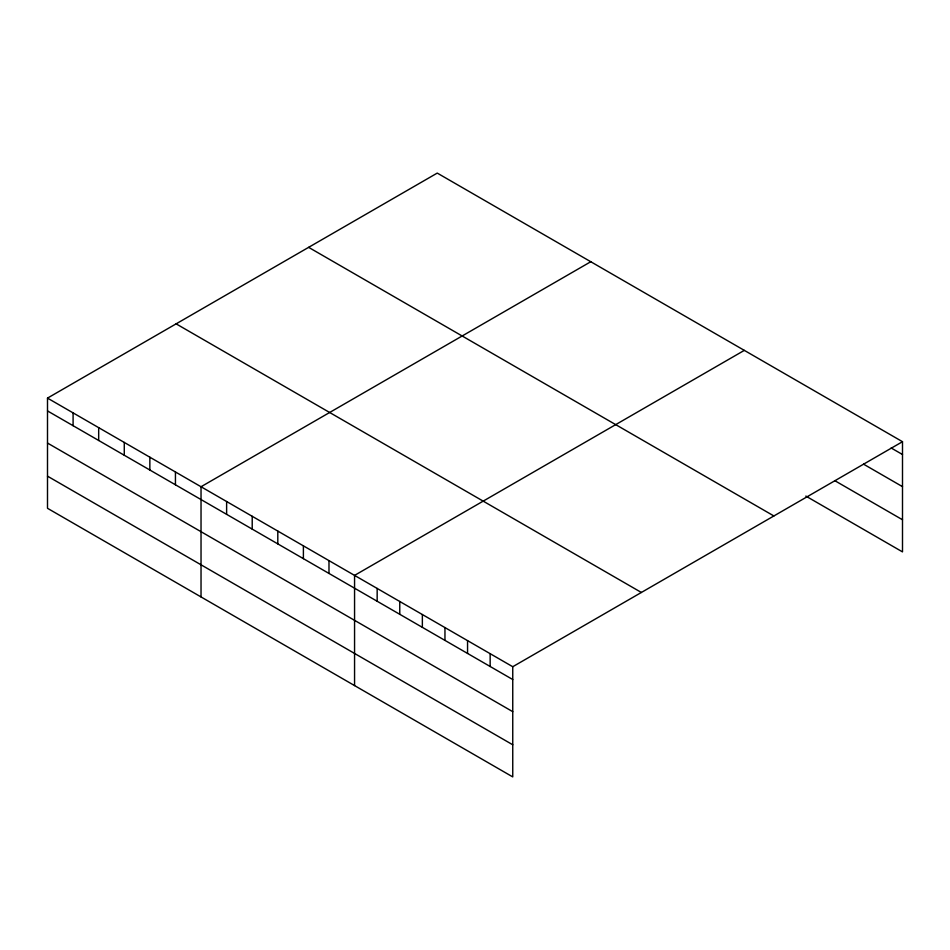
<?xml version="1.0" encoding="UTF-8"?>
<svg xmlns="http://www.w3.org/2000/svg" width="950" height="950" viewBox="0 0 950 950"><rect width="100%" height="100%" fill="white"/><g stroke="black" fill="none" stroke-linecap="round" stroke-linejoin="round"><path stroke-width="1.43" d="M47.5 398.109L512.751 666.722L512.751 776.91L47.5 508.298L47.5 398.109L437.249 173.09L902.5 441.702L902.5 551.891L805.826 496.078M590.781 261.725L201.032 486.744L201.032 596.944M744.313 350.372L354.564 575.391L354.564 685.579M512.751 666.722L902.5 441.702M891.195 447.996L902.5 454.516M863.586 464.182L902.5 486.649M834.706 480.617L902.5 519.757M308.631 247.344L773.882 515.957M176.118 323.843L641.369 592.467M47.5 410.923L512.751 679.535M47.5 443.056L512.751 711.669M47.5 476.164L512.751 744.776M490.152 653.671L490.152 666.484M467.554 640.621L467.554 653.434M444.956 627.582L444.956 640.395M422.358 614.531L422.358 627.344M399.76 601.481L399.76 614.294M377.162 588.43L377.162 601.255M328.985 560.619L328.985 573.432M303.394 545.846L303.394 558.659M277.804 531.074L277.804 543.887M252.213 516.289L252.213 529.114M226.623 501.517L226.623 514.33M175.441 471.972L175.441 484.785M149.851 457.199L149.851 470.012M124.272 442.427L124.272 455.24M98.681 427.654L98.681 440.468M73.091 412.882L73.091 425.695"/></g></svg>
